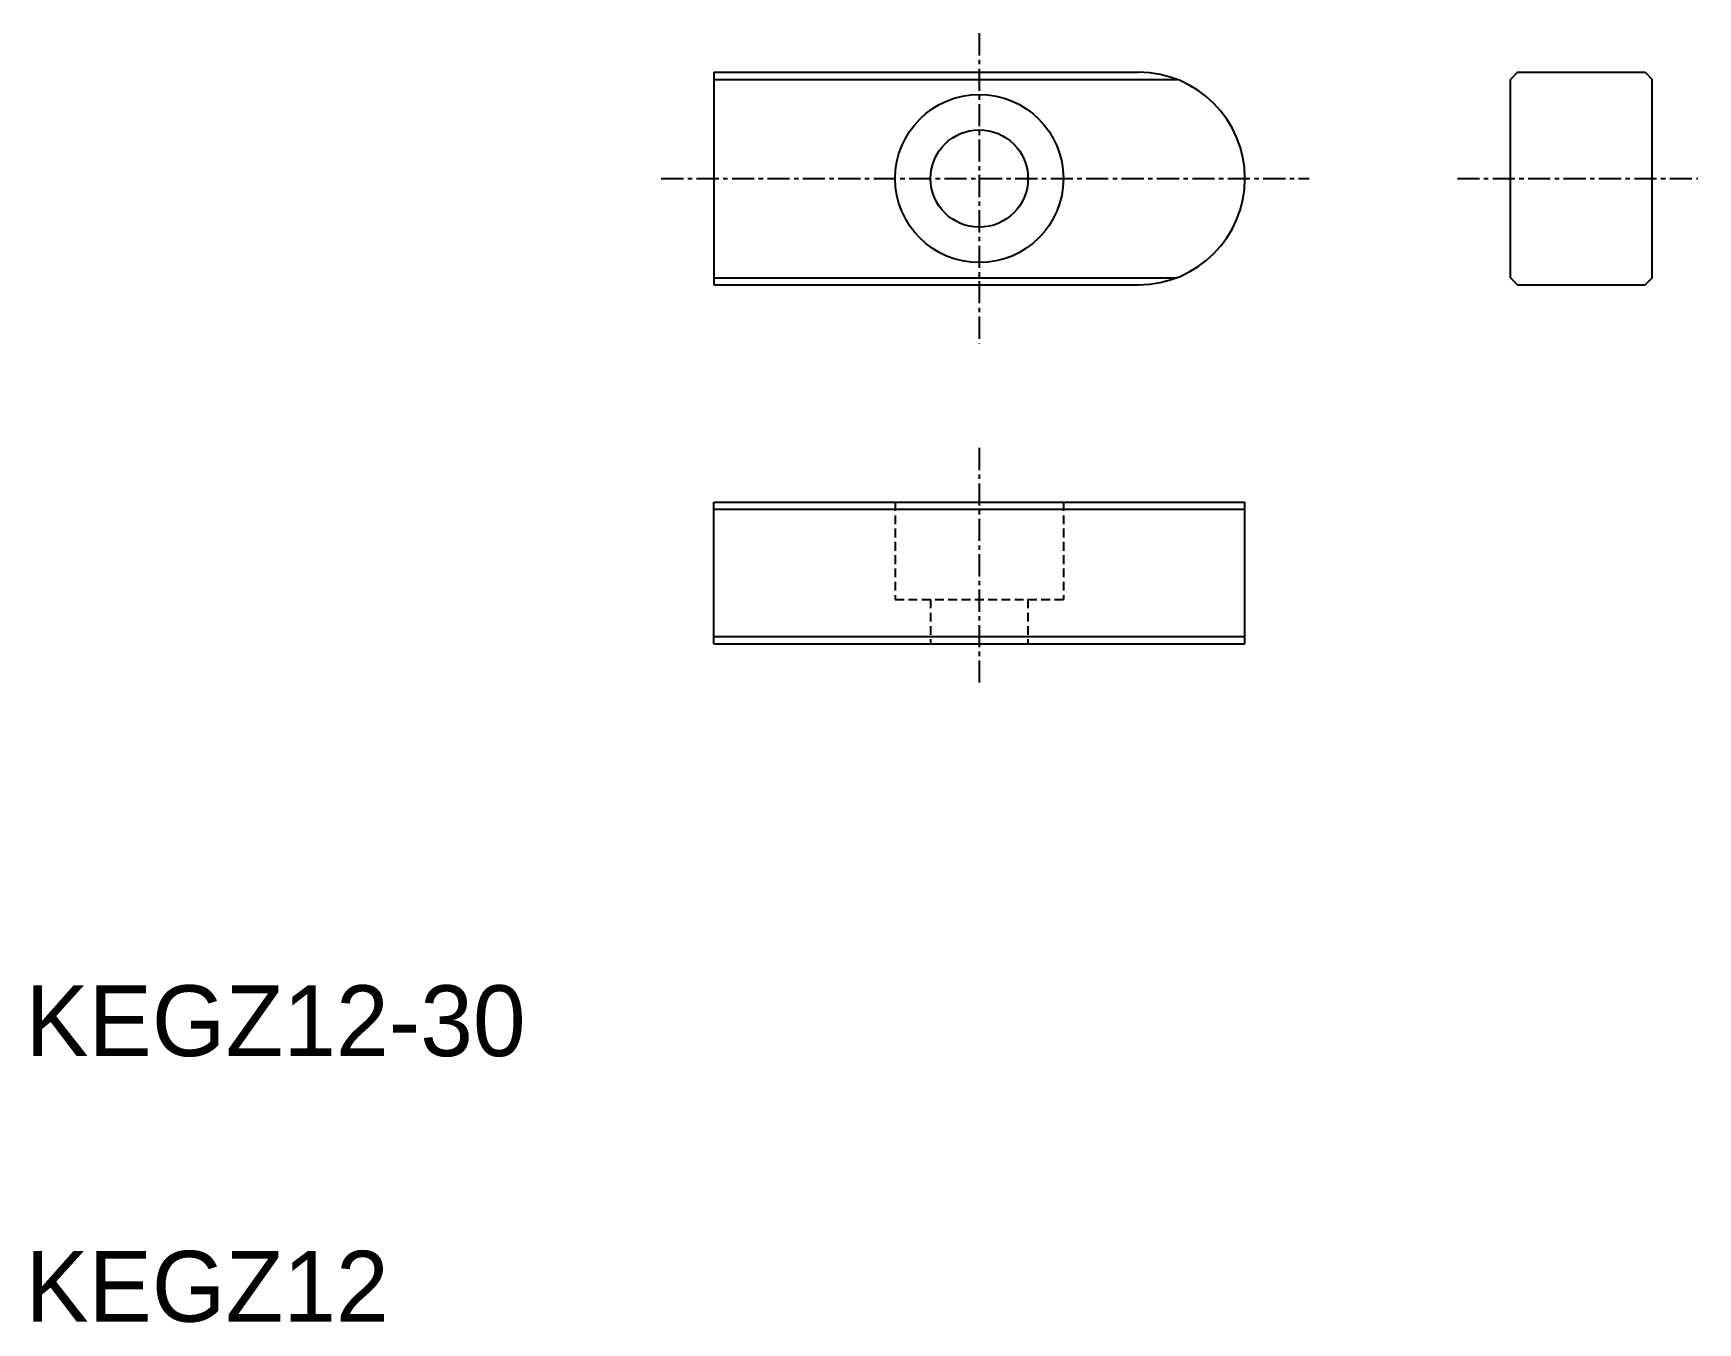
# Model space of a CAD drawing. Extents: x 10.4 to 104.4, y 9.9 to 82.8.
import ezdxf

# ---------------------------------------------------------------- set-up
doc = ezdxf.new("R2010")
doc.units = 0
doc.linetypes.add('CENTER', pattern=[2, 1.25, -0.25, 0.25, -0.25])
doc.linetypes.add('DASHED', pattern=[0.75, 0.5, -0.25])
doc.layers.get('0').update_dxf_attribs({"linetype": 'CONTINUOUS'})
doc.layers.add('CENTER', color=1, linetype='CENTER')

msp = doc.modelspace()

# ---------------------------------------------------------------- linework, layer by layer
at = {"color": 7, "linetype": 'CONTINUOUS'}
for p, q in [((48.866, 80.571), (72.866, 80.571)), ((48.866, 80.571), (48.866, 68.571)), ((94.264, 80.571), (93.864, 80.171)), ((93.864, 68.971), (93.864, 80.171)), ((94.264, 80.571), (101.464, 80.571)), ((101.464, 80.571), (101.864, 80.171)), ((101.864, 68.971), (101.864, 80.171)), ((93.864, 68.971), (94.264, 68.571)), ((101.864, 68.971), (101.464, 68.571)), ((48.866, 68.571), (72.866, 68.571)), ((94.264, 68.571), (101.464, 68.571)), ((48.866, 56.295), (78.866, 56.295)), ((48.866, 48.295), (48.866, 56.295)), ((78.866, 48.295), (78.866, 56.295)), ((48.866, 48.295), (78.866, 48.295))]:
    msp.add_line(p, q, dxfattribs=at)
at = {"color": 3, "linetype": 'CONTINUOUS'}
for p, q in [((48.866, 80.171), (75.02, 80.171)), ((48.866, 68.971), (75.02, 68.971)), ((48.866, 55.895), (78.866, 55.895)), ((48.866, 48.695), (78.866, 48.695))]:
    msp.add_line(p, q, dxfattribs=at)
at = {"color": 3, "linetype": 'DASHED'}
for p, q in [((59.116, 56.295), (59.116, 50.795)), ((68.616, 56.295), (68.616, 50.795)), ((59.116, 50.795), (68.616, 50.795)), ((61.116, 50.795), (61.116, 48.295)), ((66.616, 50.795), (66.616, 48.295))]:
    msp.add_line(p, q, dxfattribs=at)
at = {"color": 7, "linetype": 'CONTINUOUS'}
for radius in [4.75, 2.75]:
    msp.add_circle((63.866, 74.571), radius, dxfattribs=at)
msp.add_arc((72.866, 74.571), 6, 270, 90, dxfattribs=at)
at = {"layer": 'CENTER', "color": 1, "linetype": 'CENTER'}
for p, q in [((63.866, 82.775), (63.866, 65.252)), ((45.901, 74.571), (82.488, 74.571)), ((90.864, 74.571), (104.439, 74.571)), ((63.866, 59.351), (63.866, 45.852))]:
    msp.add_line(p, q, dxfattribs=at)

# ---------------------------------------------------------------- texts
at = {"color": 7, "linetype": 'CONTINUOUS'}
for s, p in [('KEGZ12-30', (10, 25)), ('KEGZ12', (10, 10))]:
    msp.add_text(s, height=4, dxfattribs=at).set_placement(p)

doc.saveas('drawing.dxf')
